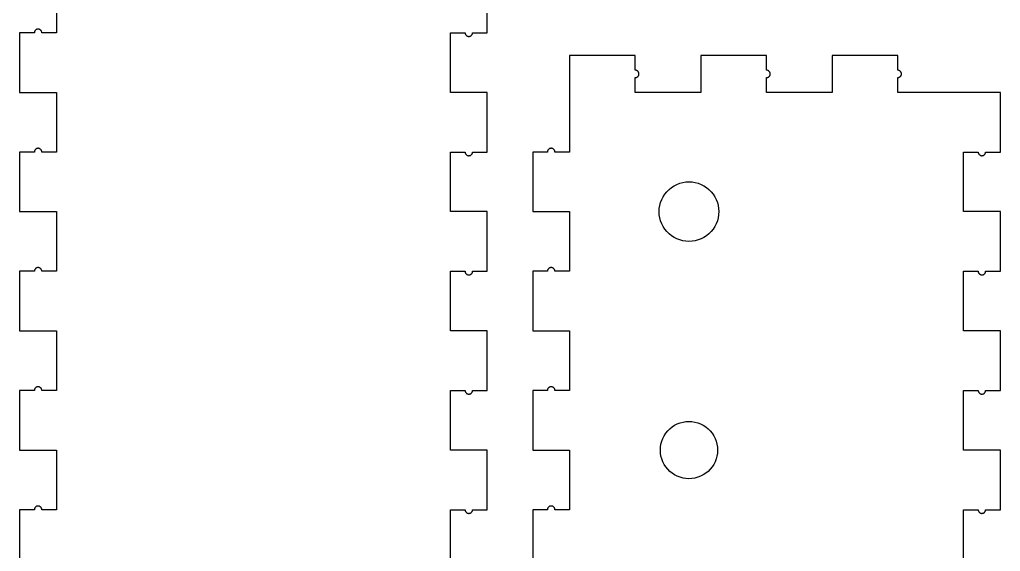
# Model space of a CAD drawing. Header units: metres. Extents: x -3 to 302, y -3 to 183.
# Drawn here: x 219.9 to 302.1, y 41.5 to 86.1 of the extents above; entities that cross this region are included whole.
import ezdxf

# ---------------------------------------------------------------- set-up
doc = ezdxf.new("R2010")
doc.units = ezdxf.units.M

msp = doc.modelspace()

# ---------------------------------------------------------------- linework, layer by layer
for p, q in [((223, 90), (223, 85)), ((259.1, 85), (259.1, 90)), ((221.14, 85), (219.9, 85)), ((219.9, 85), (219.9, 80)), ((221.142, 85.0324), (221.14, 85)), ((221.147, 85.0644), (221.142, 85.0324)), ((221.155, 85.0958), (221.147, 85.0644)), ((221.167, 85.1261), (221.155, 85.0958)), ((221.182, 85.155), (221.167, 85.1261)), ((221.199, 85.1822), (221.182, 85.155)), ((221.22, 85.2074), (221.199, 85.1822)), ((221.243, 85.2304), (221.22, 85.2074)), ((221.268, 85.2508), (221.243, 85.2304)), ((221.295, 85.2685), (221.268, 85.2508)), ((221.324, 85.2832), (221.295, 85.2685)), ((221.354, 85.2948), (221.324, 85.2832)), ((221.386, 85.3032), (221.354, 85.2948)), ((221.418, 85.3083), (221.386, 85.3032)), ((221.45, 85.31), (221.418, 85.3083)), ((221.482, 85.3083), (221.45, 85.31)), ((221.514, 85.3032), (221.482, 85.3083)), ((221.546, 85.2948), (221.514, 85.3032)), ((221.576, 85.2832), (221.546, 85.2948)), ((221.605, 85.2685), (221.576, 85.2832)), ((221.632, 85.2508), (221.605, 85.2685)), ((221.657, 85.2304), (221.632, 85.2508)), ((221.68, 85.2074), (221.657, 85.2304)), ((221.701, 85.1822), (221.68, 85.2074)), ((221.718, 85.155), (221.701, 85.1822)), ((221.733, 85.1261), (221.718, 85.155)), ((221.745, 85.0958), (221.733, 85.1261)), ((221.753, 85.0644), (221.745, 85.0958)), ((221.758, 85.0324), (221.753, 85.0644)), ((221.76, 85), (221.758, 85.0324)), ((223, 85), (221.76, 85)), ((256, 80), (256, 85)), ((256, 85), (257.24, 85)), ((257.24, 85), (257.242, 84.9676)), ((257.242, 84.9676), (257.247, 84.9356)), ((257.247, 84.9356), (257.255, 84.9042)), ((257.255, 84.9042), (257.267, 84.8739)), ((257.267, 84.8739), (257.282, 84.845)), ((257.282, 84.845), (257.299, 84.8178)), ((257.299, 84.8178), (257.32, 84.7926)), ((257.32, 84.7926), (257.343, 84.7696)), ((257.343, 84.7696), (257.368, 84.7492)), ((257.368, 84.7492), (257.395, 84.7315)), ((257.395, 84.7315), (257.424, 84.7168)), ((257.424, 84.7168), (257.454, 84.7052)), ((257.454, 84.7052), (257.486, 84.6968)), ((257.486, 84.6968), (257.518, 84.6917)), ((257.518, 84.6917), (257.55, 84.69)), ((257.55, 84.69), (257.582, 84.6917)), ((257.582, 84.6917), (257.614, 84.6968)), ((257.614, 84.6968), (257.646, 84.7052)), ((257.646, 84.7052), (257.676, 84.7168)), ((257.676, 84.7168), (257.705, 84.7315)), ((257.705, 84.7315), (257.732, 84.7492)), ((257.732, 84.7492), (257.757, 84.7696)), ((257.757, 84.7696), (257.78, 84.7926)), ((257.78, 84.7926), (257.801, 84.8178)), ((257.801, 84.8178), (257.818, 84.845)), ((257.818, 84.845), (257.833, 84.8739)), ((257.833, 84.8739), (257.845, 84.9042)), ((257.845, 84.9042), (257.853, 84.9356)), ((257.853, 84.9356), (257.858, 84.9676)), ((257.858, 84.9676), (257.86, 85)), ((257.86, 85), (259.1, 85)), ((271.5, 83.1), (266, 83.1)), ((266, 83.1), (266, 75)), ((271.5, 81.86), (271.5, 83.1)), ((282.5, 83.1), (277, 83.1)), ((277, 83.1), (277, 80)), ((282.5, 81.86), (282.5, 83.1)), ((293.5, 83.1), (288, 83.1)), ((288, 83.1), (288, 80)), ((293.5, 81.86), (293.5, 83.1)), ((271.532, 81.8583), (271.5, 81.86)), ((271.564, 81.8532), (271.532, 81.8583)), ((271.596, 81.8448), (271.564, 81.8532)), ((271.626, 81.8332), (271.596, 81.8448)), ((271.655, 81.8185), (271.626, 81.8332)), ((271.682, 81.8008), (271.655, 81.8185)), ((271.707, 81.7804), (271.682, 81.8008)), ((271.73, 81.7574), (271.707, 81.7804)), ((271.751, 81.7322), (271.73, 81.7574)), ((271.768, 81.705), (271.751, 81.7322)), ((271.751, 81.3678), (271.768, 81.395)), ((271.783, 81.6761), (271.768, 81.705)), ((271.768, 81.395), (271.783, 81.4239)), ((271.795, 81.6458), (271.783, 81.6761)), ((271.783, 81.4239), (271.795, 81.4542)), ((271.803, 81.6144), (271.795, 81.6458)), ((271.795, 81.4542), (271.803, 81.4855)), ((271.808, 81.5824), (271.803, 81.6144)), ((271.803, 81.4855), (271.808, 81.5176)), ((271.81, 81.55), (271.808, 81.5824)), ((271.808, 81.5176), (271.81, 81.55)), ((282.532, 81.8583), (282.5, 81.86)), ((282.564, 81.8532), (282.532, 81.8583)), ((282.596, 81.8448), (282.564, 81.8532)), ((282.626, 81.8332), (282.596, 81.8448)), ((282.655, 81.8185), (282.626, 81.8332)), ((282.682, 81.8008), (282.655, 81.8185)), ((282.707, 81.7804), (282.682, 81.8008)), ((282.73, 81.7574), (282.707, 81.7804)), ((282.751, 81.7322), (282.73, 81.7574)), ((282.768, 81.705), (282.751, 81.7322)), ((282.751, 81.3678), (282.768, 81.395)), ((282.783, 81.6761), (282.768, 81.705)), ((282.768, 81.395), (282.783, 81.4239)), ((282.795, 81.6458), (282.783, 81.6761)), ((282.783, 81.4239), (282.795, 81.4542)), ((282.803, 81.6144), (282.795, 81.6458)), ((282.795, 81.4542), (282.803, 81.4855)), ((282.808, 81.5824), (282.803, 81.6144)), ((282.803, 81.4855), (282.808, 81.5176)), ((282.81, 81.55), (282.808, 81.5824)), ((282.808, 81.5176), (282.81, 81.55)), ((293.532, 81.8583), (293.5, 81.86)), ((293.564, 81.8532), (293.532, 81.8583)), ((293.596, 81.8448), (293.564, 81.8532)), ((293.626, 81.8332), (293.596, 81.8448)), ((293.655, 81.8185), (293.626, 81.8332)), ((293.682, 81.8008), (293.655, 81.8185)), ((293.707, 81.7804), (293.682, 81.8008)), ((293.73, 81.7574), (293.707, 81.7804)), ((293.751, 81.7322), (293.73, 81.7574)), ((293.768, 81.705), (293.751, 81.7322)), ((293.751, 81.3678), (293.768, 81.395)), ((293.783, 81.6761), (293.768, 81.705)), ((293.768, 81.395), (293.783, 81.4239)), ((293.795, 81.6458), (293.783, 81.6761)), ((293.783, 81.4239), (293.795, 81.4542)), ((293.803, 81.6144), (293.795, 81.6458)), ((293.795, 81.4542), (293.803, 81.4855)), ((293.808, 81.5824), (293.803, 81.6144)), ((293.803, 81.4855), (293.808, 81.5176)), ((293.81, 81.55), (293.808, 81.5824)), ((293.808, 81.5176), (293.81, 81.55)), ((271.5, 81.24), (271.532, 81.2417)), ((271.5, 80), (271.5, 81.24)), ((271.532, 81.2417), (271.564, 81.2468)), ((271.564, 81.2468), (271.596, 81.2552)), ((271.596, 81.2552), (271.626, 81.2668)), ((271.626, 81.2668), (271.655, 81.2815)), ((271.655, 81.2815), (271.682, 81.2992)), ((271.682, 81.2992), (271.707, 81.3196)), ((271.707, 81.3196), (271.73, 81.3426)), ((271.73, 81.3426), (271.751, 81.3678)), ((282.5, 81.24), (282.532, 81.2417)), ((282.5, 80), (282.5, 81.24)), ((282.532, 81.2417), (282.564, 81.2468)), ((282.564, 81.2468), (282.596, 81.2552)), ((282.596, 81.2552), (282.626, 81.2668)), ((282.626, 81.2668), (282.655, 81.2815)), ((282.655, 81.2815), (282.682, 81.2992)), ((282.682, 81.2992), (282.707, 81.3196)), ((282.707, 81.3196), (282.73, 81.3426)), ((282.73, 81.3426), (282.751, 81.3678)), ((293.5, 81.24), (293.532, 81.2417)), ((293.5, 80), (293.5, 81.24)), ((293.532, 81.2417), (293.564, 81.2468)), ((293.564, 81.2468), (293.596, 81.2552)), ((293.596, 81.2552), (293.626, 81.2668)), ((293.626, 81.2668), (293.655, 81.2815)), ((293.655, 81.2815), (293.682, 81.2992)), ((293.682, 81.2992), (293.707, 81.3196)), ((293.707, 81.3196), (293.73, 81.3426)), ((293.73, 81.3426), (293.751, 81.3678)), ((219.9, 80), (223, 80)), ((223, 80), (223, 75)), ((259.1, 80), (256, 80)), ((259.1, 75), (259.1, 80)), ((277, 80), (271.5, 80)), ((288, 80), (282.5, 80)), ((302.1, 80), (293.5, 80)), ((302.1, 75), (302.1, 80)), ((221.14, 75), (219.9, 75)), ((219.9, 75), (219.9, 70)), ((221.142, 75.0324), (221.14, 75)), ((221.147, 75.0644), (221.142, 75.0324)), ((221.155, 75.0958), (221.147, 75.0644)), ((221.167, 75.1261), (221.155, 75.0958)), ((221.182, 75.155), (221.167, 75.1261)), ((221.199, 75.1822), (221.182, 75.155)), ((221.22, 75.2074), (221.199, 75.1822)), ((221.243, 75.2304), (221.22, 75.2074)), ((221.268, 75.2508), (221.243, 75.2304)), ((221.295, 75.2685), (221.268, 75.2508)), ((221.324, 75.2832), (221.295, 75.2685)), ((221.354, 75.2948), (221.324, 75.2832)), ((221.386, 75.3032), (221.354, 75.2948)), ((221.418, 75.3083), (221.386, 75.3032)), ((221.45, 75.31), (221.418, 75.3083)), ((221.482, 75.3083), (221.45, 75.31)), ((221.514, 75.3032), (221.482, 75.3083)), ((221.546, 75.2948), (221.514, 75.3032)), ((221.576, 75.2832), (221.546, 75.2948)), ((221.605, 75.2685), (221.576, 75.2832)), ((221.632, 75.2508), (221.605, 75.2685)), ((221.657, 75.2304), (221.632, 75.2508)), ((221.68, 75.2074), (221.657, 75.2304)), ((221.701, 75.1822), (221.68, 75.2074)), ((221.718, 75.155), (221.701, 75.1822)), ((221.733, 75.1261), (221.718, 75.155)), ((221.745, 75.0958), (221.733, 75.1261)), ((221.753, 75.0644), (221.745, 75.0958)), ((221.758, 75.0324), (221.753, 75.0644)), ((221.76, 75), (221.758, 75.0324)), ((223, 75), (221.76, 75)), ((256, 70), (256, 75)), ((256, 75), (257.24, 75)), ((257.24, 75), (257.242, 74.9676)), ((257.242, 74.9676), (257.247, 74.9356)), ((257.247, 74.9356), (257.255, 74.9042)), ((257.255, 74.9042), (257.267, 74.8739)), ((257.267, 74.8739), (257.282, 74.845)), ((257.282, 74.845), (257.299, 74.8178)), ((257.299, 74.8178), (257.32, 74.7926)), ((257.78, 74.7926), (257.801, 74.8178)), ((257.801, 74.8178), (257.818, 74.845)), ((257.818, 74.845), (257.833, 74.8739)), ((257.833, 74.8739), (257.845, 74.9042)), ((257.845, 74.9042), (257.853, 74.9356)), ((257.853, 74.9356), (257.858, 74.9676)), ((257.858, 74.9676), (257.86, 75)), ((257.86, 75), (259.1, 75)), ((264.14, 75), (262.9, 75)), ((262.9, 75), (262.9, 70)), ((264.142, 75.0324), (264.14, 75)), ((264.147, 75.0644), (264.142, 75.0324)), ((264.155, 75.0958), (264.147, 75.0644)), ((264.167, 75.1261), (264.155, 75.0958)), ((264.182, 75.155), (264.167, 75.1261)), ((264.199, 75.1822), (264.182, 75.155)), ((264.22, 75.2074), (264.199, 75.1822)), ((264.243, 75.2304), (264.22, 75.2074)), ((264.268, 75.2508), (264.243, 75.2304)), ((264.295, 75.2685), (264.268, 75.2508)), ((264.324, 75.2832), (264.295, 75.2685)), ((264.354, 75.2948), (264.324, 75.2832)), ((264.386, 75.3032), (264.354, 75.2948)), ((264.418, 75.3083), (264.386, 75.3032)), ((264.45, 75.31), (264.418, 75.3083)), ((264.482, 75.3083), (264.45, 75.31)), ((264.514, 75.3032), (264.482, 75.3083)), ((264.546, 75.2948), (264.514, 75.3032)), ((264.576, 75.2832), (264.546, 75.2948)), ((264.605, 75.2685), (264.576, 75.2832)), ((264.632, 75.2508), (264.605, 75.2685)), ((264.657, 75.2304), (264.632, 75.2508)), ((264.68, 75.2074), (264.657, 75.2304)), ((264.701, 75.1822), (264.68, 75.2074)), ((264.718, 75.155), (264.701, 75.1822)), ((264.733, 75.1261), (264.718, 75.155)), ((264.745, 75.0958), (264.733, 75.1261)), ((264.753, 75.0644), (264.745, 75.0958)), ((264.758, 75.0324), (264.753, 75.0644)), ((264.76, 75), (264.758, 75.0324)), ((266, 75), (264.76, 75)), ((299, 70), (299, 75)), ((299, 75), (300.24, 75)), ((300.24, 75), (300.242, 74.9676)), ((300.242, 74.9676), (300.247, 74.9356)), ((300.247, 74.9356), (300.255, 74.9042)), ((300.255, 74.9042), (300.267, 74.8739)), ((300.267, 74.8739), (300.282, 74.845)), ((300.282, 74.845), (300.299, 74.8178)), ((300.299, 74.8178), (300.32, 74.7926)), ((300.78, 74.7926), (300.801, 74.8178)), ((300.801, 74.8178), (300.818, 74.845)), ((300.818, 74.845), (300.833, 74.8739)), ((300.833, 74.8739), (300.845, 74.9042)), ((300.845, 74.9042), (300.853, 74.9356)), ((300.853, 74.9356), (300.858, 74.9676)), ((300.858, 74.9676), (300.86, 75)), ((300.86, 75), (302.1, 75)), ((257.32, 74.7926), (257.343, 74.7696)), ((257.343, 74.7696), (257.368, 74.7492)), ((257.368, 74.7492), (257.395, 74.7315)), ((257.395, 74.7315), (257.424, 74.7168)), ((257.424, 74.7168), (257.454, 74.7052)), ((257.454, 74.7052), (257.486, 74.6968)), ((257.486, 74.6968), (257.518, 74.6917)), ((257.518, 74.6917), (257.55, 74.69)), ((257.55, 74.69), (257.582, 74.6917)), ((257.582, 74.6917), (257.614, 74.6968)), ((257.614, 74.6968), (257.646, 74.7052)), ((257.646, 74.7052), (257.676, 74.7168)), ((257.676, 74.7168), (257.705, 74.7315)), ((257.705, 74.7315), (257.732, 74.7492)), ((257.732, 74.7492), (257.757, 74.7696)), ((257.757, 74.7696), (257.78, 74.7926)), ((300.32, 74.7926), (300.343, 74.7696)), ((300.343, 74.7696), (300.368, 74.7492)), ((300.368, 74.7492), (300.395, 74.7315)), ((300.395, 74.7315), (300.424, 74.7168)), ((300.424, 74.7168), (300.454, 74.7052)), ((300.454, 74.7052), (300.486, 74.6968)), ((300.486, 74.6968), (300.518, 74.6917)), ((300.518, 74.6917), (300.55, 74.69)), ((300.55, 74.69), (300.582, 74.6917)), ((300.582, 74.6917), (300.614, 74.6968)), ((300.614, 74.6968), (300.646, 74.7052)), ((300.646, 74.7052), (300.676, 74.7168)), ((300.676, 74.7168), (300.705, 74.7315)), ((300.705, 74.7315), (300.732, 74.7492)), ((300.732, 74.7492), (300.757, 74.7696)), ((300.757, 74.7696), (300.78, 74.7926)), ((274.983, 72.2839), (275.227, 72.3776)), ((275.227, 72.3776), (275.48, 72.4454)), ((275.48, 72.4454), (275.739, 72.4863)), ((275.739, 72.4863), (276, 72.5)), ((276, 72.5), (276.261, 72.4863)), ((276.261, 72.4863), (276.52, 72.4454)), ((276.52, 72.4454), (276.773, 72.3776)), ((276.773, 72.3776), (277.017, 72.2839)), ((273.977, 71.4695), (274.142, 71.6728)), ((274.142, 71.6728), (274.327, 71.8578)), ((274.327, 71.8578), (274.531, 72.0225)), ((274.531, 72.0225), (274.75, 72.1651)), ((274.75, 72.1651), (274.983, 72.2839)), ((277.017, 72.2839), (277.25, 72.1651)), ((277.25, 72.1651), (277.469, 72.0225)), ((277.469, 72.0225), (277.673, 71.8578)), ((277.673, 71.8578), (277.858, 71.6728)), ((277.858, 71.6728), (278.023, 71.4695)), ((273.555, 70.5198), (273.622, 70.7725)), ((273.622, 70.7725), (273.716, 71.0168)), ((273.716, 71.0168), (273.835, 71.25)), ((273.835, 71.25), (273.977, 71.4695)), ((278.023, 71.4695), (278.165, 71.25)), ((278.165, 71.25), (278.284, 71.0168)), ((278.284, 71.0168), (278.378, 70.7725)), ((278.378, 70.7725), (278.445, 70.5198)), ((219.9, 70), (223, 70)), ((223, 70), (223, 65)), ((259.1, 70), (256, 70)), ((259.1, 65), (259.1, 70)), ((262.9, 70), (266, 70)), ((266, 70), (266, 65)), ((273.5, 70), (273.514, 70.2613)), ((273.514, 69.7387), (273.5, 70)), ((273.514, 70.2613), (273.555, 70.5198)), ((278.445, 70.5198), (278.486, 70.2613)), ((278.486, 70.2613), (278.5, 70)), ((278.5, 70), (278.486, 69.7387)), ((302.1, 70), (299, 70)), ((302.1, 65), (302.1, 70)), ((273.555, 69.4802), (273.514, 69.7387)), ((273.622, 69.2274), (273.555, 69.4802)), ((273.716, 68.9832), (273.622, 69.2274)), ((278.378, 69.2274), (278.284, 68.9832)), ((278.445, 69.4802), (278.378, 69.2274)), ((278.486, 69.7387), (278.445, 69.4802)), ((273.835, 68.75), (273.716, 68.9832)), ((273.977, 68.5305), (273.835, 68.75)), ((274.142, 68.3272), (273.977, 68.5305)), ((274.327, 68.1421), (274.142, 68.3272)), ((277.858, 68.3272), (277.673, 68.1421)), ((278.023, 68.5305), (277.858, 68.3272)), ((278.165, 68.75), (278.023, 68.5305)), ((278.284, 68.9832), (278.165, 68.75)), ((274.531, 67.9774), (274.327, 68.1421)), ((274.75, 67.8349), (274.531, 67.9774)), ((274.983, 67.7161), (274.75, 67.8349)), ((275.227, 67.6223), (274.983, 67.7161)), ((275.48, 67.5546), (275.227, 67.6223)), ((275.739, 67.5137), (275.48, 67.5546)), ((276, 67.5), (275.739, 67.5137)), ((276.261, 67.5137), (276, 67.5)), ((276.52, 67.5546), (276.261, 67.5137)), ((276.773, 67.6223), (276.52, 67.5546)), ((277.017, 67.7161), (276.773, 67.6223)), ((277.25, 67.8349), (277.017, 67.7161)), ((277.469, 67.9774), (277.25, 67.8349)), ((277.673, 68.1421), (277.469, 67.9774)), ((221.14, 65), (219.9, 65)), ((219.9, 65), (219.9, 60)), ((221.142, 65.0324), (221.14, 65)), ((221.147, 65.0644), (221.142, 65.0324)), ((221.155, 65.0958), (221.147, 65.0644)), ((221.167, 65.1261), (221.155, 65.0958)), ((221.182, 65.155), (221.167, 65.1261)), ((221.199, 65.1822), (221.182, 65.155)), ((221.22, 65.2074), (221.199, 65.1822)), ((221.243, 65.2304), (221.22, 65.2074)), ((221.268, 65.2508), (221.243, 65.2304)), ((221.295, 65.2685), (221.268, 65.2508)), ((221.324, 65.2832), (221.295, 65.2685)), ((221.354, 65.2948), (221.324, 65.2832)), ((221.386, 65.3032), (221.354, 65.2948)), ((221.418, 65.3083), (221.386, 65.3032)), ((221.45, 65.31), (221.418, 65.3083)), ((221.482, 65.3083), (221.45, 65.31)), ((221.514, 65.3032), (221.482, 65.3083)), ((221.546, 65.2948), (221.514, 65.3032)), ((221.576, 65.2832), (221.546, 65.2948)), ((221.605, 65.2685), (221.576, 65.2832)), ((221.632, 65.2508), (221.605, 65.2685)), ((221.657, 65.2304), (221.632, 65.2508)), ((221.68, 65.2074), (221.657, 65.2304)), ((221.701, 65.1822), (221.68, 65.2074)), ((221.718, 65.155), (221.701, 65.1822)), ((221.733, 65.1261), (221.718, 65.155)), ((221.745, 65.0958), (221.733, 65.1261)), ((221.753, 65.0644), (221.745, 65.0958)), ((221.758, 65.0324), (221.753, 65.0644)), ((221.76, 65), (221.758, 65.0324)), ((223, 65), (221.76, 65)), ((256, 60), (256, 65)), ((256, 65), (257.24, 65)), ((257.24, 65), (257.242, 64.9676)), ((257.242, 64.9676), (257.247, 64.9356)), ((257.853, 64.9356), (257.858, 64.9676)), ((257.858, 64.9676), (257.86, 65)), ((257.86, 65), (259.1, 65)), ((264.14, 65), (262.9, 65)), ((262.9, 65), (262.9, 60)), ((264.142, 65.0324), (264.14, 65)), ((264.147, 65.0644), (264.142, 65.0324)), ((264.155, 65.0958), (264.147, 65.0644)), ((264.167, 65.1261), (264.155, 65.0958)), ((264.182, 65.155), (264.167, 65.1261)), ((264.199, 65.1822), (264.182, 65.155)), ((264.22, 65.2074), (264.199, 65.1822)), ((264.243, 65.2304), (264.22, 65.2074)), ((264.268, 65.2508), (264.243, 65.2304)), ((264.295, 65.2685), (264.268, 65.2508)), ((264.324, 65.2832), (264.295, 65.2685)), ((264.354, 65.2948), (264.324, 65.2832)), ((264.386, 65.3032), (264.354, 65.2948)), ((264.418, 65.3083), (264.386, 65.3032)), ((264.45, 65.31), (264.418, 65.3083)), ((264.482, 65.3083), (264.45, 65.31)), ((264.514, 65.3032), (264.482, 65.3083)), ((264.546, 65.2948), (264.514, 65.3032)), ((264.576, 65.2832), (264.546, 65.2948)), ((264.605, 65.2685), (264.576, 65.2832)), ((264.632, 65.2508), (264.605, 65.2685)), ((264.657, 65.2304), (264.632, 65.2508)), ((264.68, 65.2074), (264.657, 65.2304)), ((264.701, 65.1822), (264.68, 65.2074)), ((264.718, 65.155), (264.701, 65.1822)), ((264.733, 65.1261), (264.718, 65.155)), ((264.745, 65.0958), (264.733, 65.1261)), ((264.753, 65.0644), (264.745, 65.0958)), ((264.758, 65.0324), (264.753, 65.0644)), ((264.76, 65), (264.758, 65.0324)), ((266, 65), (264.76, 65)), ((299, 60), (299, 65)), ((299, 65), (300.24, 65)), ((300.24, 65), (300.242, 64.9676)), ((300.242, 64.9676), (300.247, 64.9356)), ((300.853, 64.9356), (300.858, 64.9676)), ((300.858, 64.9676), (300.86, 65)), ((300.86, 65), (302.1, 65)), ((257.247, 64.9356), (257.255, 64.9042)), ((257.255, 64.9042), (257.267, 64.8739)), ((257.267, 64.8739), (257.282, 64.845)), ((257.282, 64.845), (257.299, 64.8178)), ((257.299, 64.8178), (257.32, 64.7926)), ((257.32, 64.7926), (257.343, 64.7696)), ((257.343, 64.7696), (257.368, 64.7492)), ((257.368, 64.7492), (257.395, 64.7315)), ((257.395, 64.7315), (257.424, 64.7168)), ((257.424, 64.7168), (257.454, 64.7052)), ((257.454, 64.7052), (257.486, 64.6968)), ((257.486, 64.6968), (257.518, 64.6917)), ((257.518, 64.6917), (257.55, 64.69)), ((257.55, 64.69), (257.582, 64.6917)), ((257.582, 64.6917), (257.614, 64.6968)), ((257.614, 64.6968), (257.646, 64.7052)), ((257.646, 64.7052), (257.676, 64.7168)), ((257.676, 64.7168), (257.705, 64.7315)), ((257.705, 64.7315), (257.732, 64.7492)), ((257.732, 64.7492), (257.757, 64.7696)), ((257.757, 64.7696), (257.78, 64.7926)), ((257.78, 64.7926), (257.801, 64.8178)), ((257.801, 64.8178), (257.818, 64.845)), ((257.818, 64.845), (257.833, 64.8739)), ((257.833, 64.8739), (257.845, 64.9042)), ((257.845, 64.9042), (257.853, 64.9356)), ((300.247, 64.9356), (300.255, 64.9042)), ((300.255, 64.9042), (300.267, 64.8739)), ((300.267, 64.8739), (300.282, 64.845)), ((300.282, 64.845), (300.299, 64.8178)), ((300.299, 64.8178), (300.32, 64.7926)), ((300.32, 64.7926), (300.343, 64.7696)), ((300.343, 64.7696), (300.368, 64.7492)), ((300.368, 64.7492), (300.395, 64.7315)), ((300.395, 64.7315), (300.424, 64.7168)), ((300.424, 64.7168), (300.454, 64.7052)), ((300.454, 64.7052), (300.486, 64.6968)), ((300.486, 64.6968), (300.518, 64.6917)), ((300.518, 64.6917), (300.55, 64.69)), ((300.55, 64.69), (300.582, 64.6917)), ((300.582, 64.6917), (300.614, 64.6968)), ((300.614, 64.6968), (300.646, 64.7052)), ((300.646, 64.7052), (300.676, 64.7168)), ((300.676, 64.7168), (300.705, 64.7315)), ((300.705, 64.7315), (300.732, 64.7492)), ((300.732, 64.7492), (300.757, 64.7696)), ((300.757, 64.7696), (300.78, 64.7926)), ((300.78, 64.7926), (300.801, 64.8178)), ((300.801, 64.8178), (300.818, 64.845)), ((300.818, 64.845), (300.833, 64.8739)), ((300.833, 64.8739), (300.845, 64.9042)), ((300.845, 64.9042), (300.853, 64.9356)), ((219.9, 60), (223, 60)), ((223, 60), (223, 55)), ((259.1, 60), (256, 60)), ((259.1, 55), (259.1, 60)), ((262.9, 60), (266, 60)), ((266, 60), (266, 55)), ((302.1, 60), (299, 60)), ((302.1, 55), (302.1, 60)), ((221.155, 55.0958), (221.147, 55.0644)), ((221.167, 55.1261), (221.155, 55.0958)), ((221.182, 55.155), (221.167, 55.1261)), ((221.199, 55.1822), (221.182, 55.155)), ((221.22, 55.2074), (221.199, 55.1822)), ((221.243, 55.2304), (221.22, 55.2074)), ((221.268, 55.2508), (221.243, 55.2304)), ((221.295, 55.2685), (221.268, 55.2508)), ((221.324, 55.2832), (221.295, 55.2685)), ((221.354, 55.2948), (221.324, 55.2832)), ((221.386, 55.3032), (221.354, 55.2948)), ((221.418, 55.3083), (221.386, 55.3032)), ((221.45, 55.31), (221.418, 55.3083)), ((221.482, 55.3083), (221.45, 55.31)), ((221.514, 55.3032), (221.482, 55.3083)), ((221.546, 55.2948), (221.514, 55.3032)), ((221.576, 55.2832), (221.546, 55.2948)), ((221.605, 55.2685), (221.576, 55.2832)), ((221.632, 55.2508), (221.605, 55.2685)), ((221.657, 55.2304), (221.632, 55.2508)), ((221.68, 55.2074), (221.657, 55.2304)), ((221.701, 55.1822), (221.68, 55.2074)), ((221.718, 55.155), (221.701, 55.1822)), ((221.733, 55.1261), (221.718, 55.155)), ((221.745, 55.0958), (221.733, 55.1261)), ((221.753, 55.0644), (221.745, 55.0958)), ((264.155, 55.0958), (264.147, 55.0644)), ((264.167, 55.1261), (264.155, 55.0958)), ((264.182, 55.155), (264.167, 55.1261)), ((264.199, 55.1822), (264.182, 55.155)), ((264.22, 55.2074), (264.199, 55.1822)), ((264.243, 55.2304), (264.22, 55.2074)), ((264.268, 55.2508), (264.243, 55.2304)), ((264.295, 55.2685), (264.268, 55.2508)), ((264.324, 55.2832), (264.295, 55.2685)), ((264.354, 55.2948), (264.324, 55.2832)), ((264.386, 55.3032), (264.354, 55.2948)), ((264.418, 55.3083), (264.386, 55.3032)), ((264.45, 55.31), (264.418, 55.3083)), ((264.482, 55.3083), (264.45, 55.31)), ((264.514, 55.3032), (264.482, 55.3083)), ((264.546, 55.2948), (264.514, 55.3032)), ((264.576, 55.2832), (264.546, 55.2948)), ((264.605, 55.2685), (264.576, 55.2832)), ((264.632, 55.2508), (264.605, 55.2685)), ((264.657, 55.2304), (264.632, 55.2508)), ((264.68, 55.2074), (264.657, 55.2304)), ((264.701, 55.1822), (264.68, 55.2074)), ((264.718, 55.155), (264.701, 55.1822)), ((264.733, 55.1261), (264.718, 55.155)), ((264.745, 55.0958), (264.733, 55.1261)), ((264.753, 55.0644), (264.745, 55.0958)), ((221.14, 55), (219.9, 55)), ((219.9, 55), (219.9, 50)), ((221.142, 55.0324), (221.14, 55)), ((221.147, 55.0644), (221.142, 55.0324)), ((221.758, 55.0324), (221.753, 55.0644)), ((221.76, 55), (221.758, 55.0324)), ((223, 55), (221.76, 55)), ((256, 50), (256, 55)), ((256, 55), (257.24, 55)), ((257.24, 55), (257.242, 54.9676)), ((257.242, 54.9676), (257.247, 54.9356)), ((257.247, 54.9356), (257.255, 54.9042)), ((257.255, 54.9042), (257.267, 54.8739)), ((257.267, 54.8739), (257.282, 54.845)), ((257.282, 54.845), (257.299, 54.8178)), ((257.299, 54.8178), (257.32, 54.7926)), ((257.32, 54.7926), (257.343, 54.7696)), ((257.343, 54.7696), (257.368, 54.7492)), ((257.368, 54.7492), (257.395, 54.7315)), ((257.395, 54.7315), (257.424, 54.7168)), ((257.424, 54.7168), (257.454, 54.7052)), ((257.454, 54.7052), (257.486, 54.6968)), ((257.486, 54.6968), (257.518, 54.6917)), ((257.518, 54.6917), (257.55, 54.69)), ((257.55, 54.69), (257.582, 54.6917)), ((257.582, 54.6917), (257.614, 54.6968)), ((257.614, 54.6968), (257.646, 54.7052)), ((257.646, 54.7052), (257.676, 54.7168)), ((257.676, 54.7168), (257.705, 54.7315)), ((257.705, 54.7315), (257.732, 54.7492)), ((257.732, 54.7492), (257.757, 54.7696)), ((257.757, 54.7696), (257.78, 54.7926)), ((257.78, 54.7926), (257.801, 54.8178)), ((257.801, 54.8178), (257.818, 54.845)), ((257.818, 54.845), (257.833, 54.8739)), ((257.833, 54.8739), (257.845, 54.9042)), ((257.845, 54.9042), (257.853, 54.9356)), ((257.853, 54.9356), (257.858, 54.9676)), ((257.858, 54.9676), (257.86, 55)), ((257.86, 55), (259.1, 55)), ((264.14, 55), (262.9, 55)), ((262.9, 55), (262.9, 50)), ((264.142, 55.0324), (264.14, 55)), ((264.147, 55.0644), (264.142, 55.0324)), ((264.758, 55.0324), (264.753, 55.0644)), ((264.76, 55), (264.758, 55.0324)), ((266, 55), (264.76, 55)), ((299, 50), (299, 55)), ((299, 55), (300.24, 55)), ((300.24, 55), (300.242, 54.9676)), ((300.242, 54.9676), (300.247, 54.9356)), ((300.247, 54.9356), (300.255, 54.9042)), ((300.255, 54.9042), (300.267, 54.8739)), ((300.267, 54.8739), (300.282, 54.845)), ((300.282, 54.845), (300.299, 54.8178)), ((300.299, 54.8178), (300.32, 54.7926)), ((300.32, 54.7926), (300.343, 54.7696)), ((300.343, 54.7696), (300.368, 54.7492)), ((300.368, 54.7492), (300.395, 54.7315)), ((300.395, 54.7315), (300.424, 54.7168)), ((300.424, 54.7168), (300.454, 54.7052)), ((300.454, 54.7052), (300.486, 54.6968)), ((300.486, 54.6968), (300.518, 54.6917)), ((300.518, 54.6917), (300.55, 54.69)), ((300.55, 54.69), (300.582, 54.6917)), ((300.582, 54.6917), (300.614, 54.6968)), ((300.614, 54.6968), (300.646, 54.7052)), ((300.646, 54.7052), (300.676, 54.7168)), ((300.676, 54.7168), (300.705, 54.7315)), ((300.705, 54.7315), (300.732, 54.7492)), ((300.732, 54.7492), (300.757, 54.7696)), ((300.757, 54.7696), (300.78, 54.7926)), ((300.78, 54.7926), (300.801, 54.8178)), ((300.801, 54.8178), (300.818, 54.845)), ((300.818, 54.845), (300.833, 54.8739)), ((300.833, 54.8739), (300.845, 54.9042)), ((300.845, 54.9042), (300.853, 54.9356)), ((300.853, 54.9356), (300.858, 54.9676)), ((300.858, 54.9676), (300.86, 55)), ((300.86, 55), (302.1, 55)), ((274.394, 51.7835), (274.589, 51.9416)), ((274.589, 51.9416), (274.8, 52.0785)), ((274.8, 52.0785), (275.024, 52.1925)), ((275.024, 52.1925), (275.258, 52.2825)), ((275.258, 52.2825), (275.501, 52.3475)), ((275.501, 52.3475), (275.749, 52.3868)), ((275.749, 52.3868), (276, 52.4)), ((276, 52.4), (276.251, 52.3868)), ((276.251, 52.3868), (276.499, 52.3475)), ((276.499, 52.3475), (276.742, 52.2825)), ((276.742, 52.2825), (276.976, 52.1925)), ((276.976, 52.1925), (277.2, 52.0785)), ((277.2, 52.0785), (277.411, 51.9416)), ((277.411, 51.9416), (277.606, 51.7835)), ((273.717, 50.7416), (273.807, 50.9762)), ((273.807, 50.9762), (273.922, 51.2)), ((273.922, 51.2), (274.058, 51.4107)), ((274.058, 51.4107), (274.216, 51.6059)), ((274.216, 51.6059), (274.394, 51.7835)), ((277.606, 51.7835), (277.784, 51.6059)), ((277.784, 51.6059), (277.942, 51.4107)), ((277.942, 51.4107), (278.078, 51.2)), ((278.078, 51.2), (278.193, 50.9762)), ((278.193, 50.9762), (278.283, 50.7416)), ((273.6, 50), (273.613, 50.2509)), ((273.613, 50.2509), (273.652, 50.499)), ((273.652, 50.499), (273.717, 50.7416)), ((278.283, 50.7416), (278.348, 50.499)), ((278.348, 50.499), (278.387, 50.2509)), ((278.387, 50.2509), (278.4, 50)), ((219.9, 50), (223, 50)), ((223, 50), (223, 45)), ((259.1, 50), (256, 50)), ((259.1, 45), (259.1, 50)), ((262.9, 50), (266, 50)), ((266, 50), (266, 45)), ((273.613, 49.7491), (273.6, 50)), ((273.652, 49.501), (273.613, 49.7491)), ((273.717, 49.2583), (273.652, 49.501)), ((278.348, 49.501), (278.283, 49.2583)), ((278.387, 49.7491), (278.348, 49.501)), ((278.4, 50), (278.387, 49.7491)), ((302.1, 50), (299, 50)), ((302.1, 45), (302.1, 50)), ((273.807, 49.0238), (273.717, 49.2583)), ((273.922, 48.8), (273.807, 49.0238)), ((274.058, 48.5893), (273.922, 48.8)), ((274.216, 48.3941), (274.058, 48.5893)), ((277.942, 48.5893), (277.784, 48.3941)), ((278.078, 48.8), (277.942, 48.5893)), ((278.193, 49.0238), (278.078, 48.8)), ((278.283, 49.2583), (278.193, 49.0238)), ((274.394, 48.2164), (274.216, 48.3941)), ((274.589, 48.0583), (274.394, 48.2164)), ((274.8, 47.9215), (274.589, 48.0583)), ((275.024, 47.8075), (274.8, 47.9215)), ((275.258, 47.7175), (275.024, 47.8075)), ((275.501, 47.6524), (275.258, 47.7175)), ((276.742, 47.7175), (276.499, 47.6524)), ((276.976, 47.8075), (276.742, 47.7175)), ((277.2, 47.9215), (276.976, 47.8075)), ((277.411, 48.0583), (277.2, 47.9215)), ((277.606, 48.2164), (277.411, 48.0583)), ((277.784, 48.3941), (277.606, 48.2164)), ((275.749, 47.6131), (275.501, 47.6524)), ((276, 47.6), (275.749, 47.6131)), ((276.251, 47.6131), (276, 47.6)), ((276.499, 47.6524), (276.251, 47.6131)), ((221.243, 45.2304), (221.22, 45.2074)), ((221.268, 45.2508), (221.243, 45.2304)), ((221.295, 45.2685), (221.268, 45.2508)), ((221.324, 45.2832), (221.295, 45.2685)), ((221.354, 45.2948), (221.324, 45.2832)), ((221.386, 45.3032), (221.354, 45.2948)), ((221.418, 45.3083), (221.386, 45.3032)), ((221.45, 45.31), (221.418, 45.3083)), ((221.482, 45.3083), (221.45, 45.31)), ((221.514, 45.3032), (221.482, 45.3083)), ((221.546, 45.2948), (221.514, 45.3032)), ((221.576, 45.2832), (221.546, 45.2948)), ((221.605, 45.2685), (221.576, 45.2832)), ((221.632, 45.2508), (221.605, 45.2685)), ((221.657, 45.2304), (221.632, 45.2508)), ((221.68, 45.2074), (221.657, 45.2304)), ((264.243, 45.2304), (264.22, 45.2074)), ((264.268, 45.2508), (264.243, 45.2304)), ((264.295, 45.2685), (264.268, 45.2508)), ((264.324, 45.2832), (264.295, 45.2685)), ((264.354, 45.2948), (264.324, 45.2832)), ((264.386, 45.3032), (264.354, 45.2948)), ((264.418, 45.3083), (264.386, 45.3032)), ((264.45, 45.31), (264.418, 45.3083)), ((264.482, 45.3083), (264.45, 45.31)), ((264.514, 45.3032), (264.482, 45.3083)), ((264.546, 45.2948), (264.514, 45.3032)), ((264.576, 45.2832), (264.546, 45.2948)), ((264.605, 45.2685), (264.576, 45.2832)), ((264.632, 45.2508), (264.605, 45.2685)), ((264.657, 45.2304), (264.632, 45.2508)), ((264.68, 45.2074), (264.657, 45.2304)), ((221.14, 45), (219.9, 45)), ((219.9, 45), (219.9, 40)), ((221.142, 45.0324), (221.14, 45)), ((221.147, 45.0644), (221.142, 45.0324)), ((221.155, 45.0958), (221.147, 45.0644)), ((221.167, 45.1261), (221.155, 45.0958)), ((221.182, 45.155), (221.167, 45.1261)), ((221.199, 45.1822), (221.182, 45.155)), ((221.22, 45.2074), (221.199, 45.1822)), ((221.701, 45.1822), (221.68, 45.2074)), ((221.718, 45.155), (221.701, 45.1822)), ((221.733, 45.1261), (221.718, 45.155)), ((221.745, 45.0958), (221.733, 45.1261)), ((221.753, 45.0644), (221.745, 45.0958)), ((221.758, 45.0324), (221.753, 45.0644)), ((221.76, 45), (221.758, 45.0324)), ((223, 45), (221.76, 45)), ((256, 40), (256, 45)), ((256, 45), (257.24, 45)), ((257.24, 45), (257.242, 44.9676)), ((257.242, 44.9676), (257.247, 44.9356)), ((257.247, 44.9356), (257.255, 44.9042)), ((257.255, 44.9042), (257.267, 44.8739)), ((257.267, 44.8739), (257.282, 44.845)), ((257.282, 44.845), (257.299, 44.8178)), ((257.299, 44.8178), (257.32, 44.7926)), ((257.32, 44.7926), (257.343, 44.7696)), ((257.343, 44.7696), (257.368, 44.7492)), ((257.368, 44.7492), (257.395, 44.7315)), ((257.395, 44.7315), (257.424, 44.7168)), ((257.424, 44.7168), (257.454, 44.7052)), ((257.454, 44.7052), (257.486, 44.6968)), ((257.486, 44.6968), (257.518, 44.6917)), ((257.518, 44.6917), (257.55, 44.69)), ((257.55, 44.69), (257.582, 44.6917)), ((257.582, 44.6917), (257.614, 44.6968)), ((257.614, 44.6968), (257.646, 44.7052)), ((257.646, 44.7052), (257.676, 44.7168)), ((257.676, 44.7168), (257.705, 44.7315)), ((257.705, 44.7315), (257.732, 44.7492)), ((257.732, 44.7492), (257.757, 44.7696)), ((257.757, 44.7696), (257.78, 44.7926)), ((257.78, 44.7926), (257.801, 44.8178)), ((257.801, 44.8178), (257.818, 44.845)), ((257.818, 44.845), (257.833, 44.8739)), ((257.833, 44.8739), (257.845, 44.9042)), ((257.845, 44.9042), (257.853, 44.9356)), ((257.853, 44.9356), (257.858, 44.9676)), ((257.858, 44.9676), (257.86, 45)), ((257.86, 45), (259.1, 45)), ((264.14, 45), (262.9, 45)), ((262.9, 45), (262.9, 40)), ((264.142, 45.0324), (264.14, 45)), ((264.147, 45.0644), (264.142, 45.0324)), ((264.155, 45.0958), (264.147, 45.0644)), ((264.167, 45.1261), (264.155, 45.0958)), ((264.182, 45.155), (264.167, 45.1261)), ((264.199, 45.1822), (264.182, 45.155)), ((264.22, 45.2074), (264.199, 45.1822)), ((264.701, 45.1822), (264.68, 45.2074)), ((264.718, 45.155), (264.701, 45.1822)), ((264.733, 45.1261), (264.718, 45.155)), ((264.745, 45.0958), (264.733, 45.1261)), ((264.753, 45.0644), (264.745, 45.0958)), ((264.758, 45.0324), (264.753, 45.0644)), ((264.76, 45), (264.758, 45.0324)), ((266, 45), (264.76, 45)), ((299, 40), (299, 45)), ((299, 45), (300.24, 45)), ((300.24, 45), (300.242, 44.9676)), ((300.242, 44.9676), (300.247, 44.9356)), ((300.247, 44.9356), (300.255, 44.9042)), ((300.255, 44.9042), (300.267, 44.8739)), ((300.267, 44.8739), (300.282, 44.845)), ((300.282, 44.845), (300.299, 44.8178)), ((300.299, 44.8178), (300.32, 44.7926)), ((300.32, 44.7926), (300.343, 44.7696)), ((300.343, 44.7696), (300.368, 44.7492)), ((300.368, 44.7492), (300.395, 44.7315)), ((300.395, 44.7315), (300.424, 44.7168)), ((300.424, 44.7168), (300.454, 44.7052)), ((300.454, 44.7052), (300.486, 44.6968)), ((300.486, 44.6968), (300.518, 44.6917)), ((300.518, 44.6917), (300.55, 44.69)), ((300.55, 44.69), (300.582, 44.6917)), ((300.582, 44.6917), (300.614, 44.6968)), ((300.614, 44.6968), (300.646, 44.7052)), ((300.646, 44.7052), (300.676, 44.7168)), ((300.676, 44.7168), (300.705, 44.7315)), ((300.705, 44.7315), (300.732, 44.7492)), ((300.732, 44.7492), (300.757, 44.7696)), ((300.757, 44.7696), (300.78, 44.7926)), ((300.78, 44.7926), (300.801, 44.8178)), ((300.801, 44.8178), (300.818, 44.845)), ((300.818, 44.845), (300.833, 44.8739)), ((300.833, 44.8739), (300.845, 44.9042)), ((300.845, 44.9042), (300.853, 44.9356)), ((300.853, 44.9356), (300.858, 44.9676)), ((300.858, 44.9676), (300.86, 45)), ((300.86, 45), (302.1, 45))]:
    msp.add_line(p, q)

doc.saveas('drawing.dxf')
